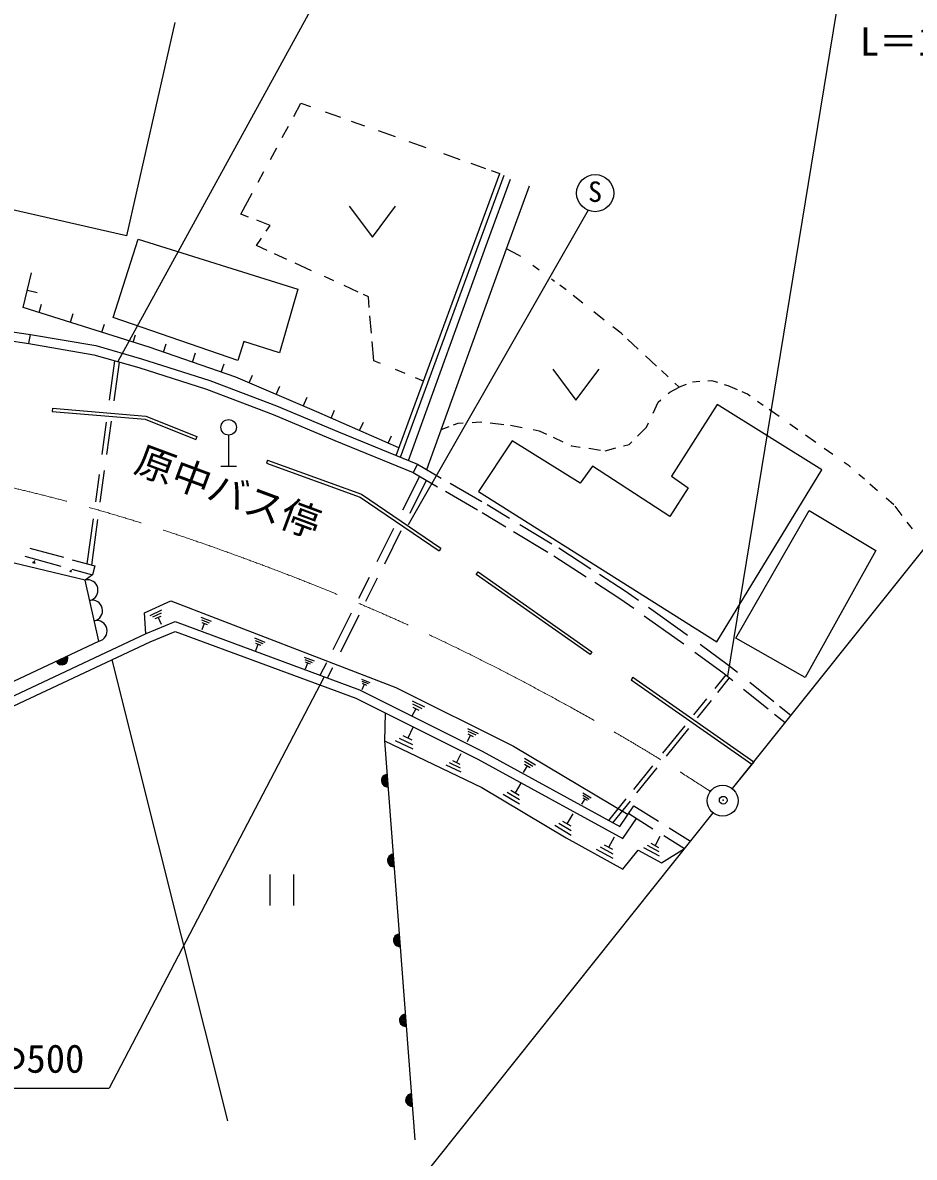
# Model space of a CAD drawing. Units: millimetres, scale not verified. Extents: x 40000 to 680000, y 20000 to 380000.
# Drawn here: x 311750 to 369390, y 242626 to 315950 of the extents above; entities that cross this region are included whole.
import ezdxf
from ezdxf.enums import TextEntityAlignment as Align

# ---------------------------------------------------------------- set-up
doc = ezdxf.new("R2010")
doc.units = ezdxf.units.MM
doc.header["$LTSCALE"] = 1000
doc.header["$PDMODE"] = 32
doc.header["$PDSIZE"] = 500
doc.linetypes.add('CHAIN', pattern=[18.5, 12, -1.5, 3.5, -1.5])
for name, color, linetype, lineweight in [('M-BGD', 7, 'Continuous', 25), ('M-BMK', 2, 'CHAIN', 13), ('M-BMK-SRVR', 3, 'Continuous', 25), ('M-STR-HTXT', 7, 'Continuous', 13), ('M-STR-STR3', 7, 'Continuous', 25), ('M-STR-STRC', 7, 'Continuous', 25)]:
    doc.layers.add(name, color=color, linetype=linetype, lineweight=lineweight)
doc.layers.add('M-OTRS', color=6, linetype='Continuous')
doc.styles.add('ＭＳ ゴシック', font='')
doc.styles.get('ＭＳ ゴシック').set_extended_font_data('MS Gothic')

msp = doc.modelspace()

# ---------------------------------------------------------------- linework, layer by layer
at = {"layer": 'M-BGD'}
for p, q in [((321585, 315966), (318460, 302186)), ((329272, 309894), (329733, 310747)), ((329733, 310747), (330361, 310525)), ((331295, 310195), (332295, 309841)), ((332991, 309595), (333846, 309293)), ((328532, 308526), (328933, 309267)), ((334738, 308978), (335819, 308596)), ((336708, 308282), (337820, 307889)), ((327762, 307102), (328172, 307860)), ((338945, 307491), (340008, 307116)), ((340726, 306862), (341672, 306528)), ((326978, 305651), (327348, 306334)), ((335893, 287980), (342598, 306200)), ((336174, 287877), (342880, 306097)), ((341805, 301785), (343293, 305847)), ((342035, 306399), (342598, 306200)), ((343027, 301341), (344513, 305400)), ((325858, 303578), (326594, 304941)), ((318460, 302186), (310817, 303918)), ((326347, 303390), (325858, 303578)), ((332857, 304085), (334357, 302085)), ((334357, 302085), (335857, 304085)), ((327747, 302852), (326878, 303186)), ((327492, 302470), (327747, 302852)), ((317591, 296890), (319210, 301964)), ((319210, 301964), (329545, 298725)), ((326875, 301544), (327191, 302018)), ((327545, 301237), (326875, 301544)), ((336700, 287650), (341805, 301785)), ((328836, 300646), (328025, 301017)), ((337871, 287066), (343027, 301341)), ((343811, 300928), (343027, 301341)), ((343943, 300831), (343811, 300928)), ((330425, 299919), (329375, 300399)), ((345141, 299952), (344732, 300252)), ((311790, 297550), (312318, 299785)), ((331868, 299258), (331252, 299540)), ((346041, 299292), (345937, 299368)), ((346130, 299227), (346041, 299292)), ((312054, 298668), (312677, 298521)), ((329545, 298725), (328358, 294624)), ((333431, 298542), (332529, 298955)), ((346884, 298675), (346466, 298981)), ((312806, 297230), (312970, 297751)), ((334096, 298238), (333792, 298377)), ((334153, 297554), (334096, 298238)), ((347969, 297819), (347345, 298311)), ((319917, 294990), (311790, 297550)), ((314838, 296590), (315015, 297154)), ((334292, 295893), (334200, 296998)), ((349351, 296729), (348663, 297271)), ((316869, 295950), (317033, 296468)), ((325659, 294111), (317591, 296890)), ((350434, 295875), (349903, 296294)), ((310799, 296016), (312252, 295806)), ((312158, 295213), (312252, 295806)), ((312252, 295806), (316478, 295081)), ((318901, 295310), (319048, 295778)), ((350546, 295772), (350434, 295875)), ((310703, 295424), (312158, 295213)), ((312158, 295213), (316344, 294495)), ((316478, 295081), (319429, 294232)), ((325525, 293040), (319917, 294990)), ((320852, 294665), (321036, 295194)), ((326037, 295352), (325659, 294111)), ((328358, 294624), (326037, 295352)), ((334441, 294104), (334337, 295346)), ((351535, 294856), (350848, 295492)), ((316344, 294495), (319255, 293658)), ((317368, 291560), (317716, 294101)), ((319429, 294232), (323838, 292829)), ((322721, 294015), (322930, 294617)), ((334892, 293920), (334441, 294104)), ((352730, 293750), (352009, 294418)), ((317665, 291519), (318007, 294017)), ((319255, 293658), (323641, 292262)), ((324590, 293365), (324778, 293907)), ((336484, 293269), (335850, 293528)), ((346018, 293556), (347518, 291556)), ((347518, 291556), (349018, 293556)), ((353474, 293061), (353040, 293463)), ((323838, 292829), (328169, 291185)), ((330766, 290805), (325525, 293040)), ((326398, 292667), (326616, 293179)), ((337662, 292788), (337144, 293000)), ((354189, 292400), (353907, 292660)), ((354643, 292569), (354189, 292400)), ((355526, 292754), (355059, 292724)), ((356293, 292805), (356048, 292788)), ((356679, 292688), (356293, 292805)), ((323641, 292262), (327947, 290628)), ((328146, 291922), (328372, 292453)), ((353482, 291982), (353578, 292064)), ((353578, 292064), (354189, 292400)), ((357365, 292481), (357117, 292556)), ((357966, 292215), (357365, 292481)), ((358600, 291935), (358253, 292088)), ((358773, 291812), (358600, 291935)), ((328169, 291185), (332164, 289507)), ((329893, 291177), (330138, 291752)), ((352499, 290716), (352828, 291421)), ((352828, 291421), (353008, 291576)), ((356646, 291272), (353696, 286636)), ((363416, 287058), (356646, 291272)), ((359626, 291212), (359250, 291476)), ((313677, 291029), (313660, 290829)), ((313660, 290829), (319667, 290331)), ((313677, 291029), (319714, 290528)), ((319714, 290528), (323012, 289201)), ((327947, 290628), (331934, 288953)), ((336071, 288465), (330766, 290805)), ((331688, 290399), (331912, 290908)), ((360647, 290492), (360001, 290947)), ((316888, 288054), (317172, 290125)), ((317190, 288051), (317484, 290196)), ((319667, 290331), (322938, 289016)), ((333530, 289586), (333773, 290138)), ((338810, 289666), (339320, 289854)), ((339602, 289959), (339895, 290067)), ((339895, 290067), (340226, 290087)), ((340798, 290122), (341315, 290154)), ((341315, 290154), (341424, 290143)), ((341975, 290085), (342863, 289993)), ((343295, 289948), (344045, 289796)), ((344745, 289654), (345142, 289573)), ((351494, 289230), (352078, 289814)), ((352078, 289814), (352206, 290087)), ((361854, 289641), (361334, 290008)), ((323012, 289201), (322938, 289016)), ((325065, 289300), (325065, 287300)), ((331934, 288953), (336997, 286880)), ((332164, 289507), (337263, 287419)), ((335372, 288773), (335582, 289249)), ((343396, 288928), (341210, 285662)), ((347795, 286188), (343396, 288928)), ((345142, 289573), (345610, 289357)), ((346044, 289157), (346679, 288864)), ((363027, 288815), (362346, 289295)), ((347188, 288629), (347231, 288609)), ((347231, 288609), (347788, 288527)), ((348345, 288444), (349102, 288332)), ((349400, 288288), (350103, 288469)), ((350592, 288596), (350953, 288689)), ((350953, 288689), (351127, 288863)), ((364126, 288040), (363571, 288432)), ((327580, 287682), (327511, 287494)), ((327511, 287494), (333561, 285296)), ((327580, 287682), (333653, 285475)), ((365175, 287301), (364852, 287529)), ((316469, 284996), (316710, 286756)), ((316769, 284972), (317047, 287003)), ((324565, 287300), (325565, 287300)), ((337263, 287419), (336997, 286880)), ((336997, 286880), (338574, 285965)), ((337263, 287419), (338813, 286520)), ((348586, 287295), (347795, 286188)), ((353591, 284028), (348586, 287295)), ((356620, 275942), (363416, 287058)), ((365272, 287217), (365175, 287301)), ((366164, 286440), (365800, 286758)), ((336334, 284459), (337422, 286634)), ((336793, 284260), (337855, 286382)), ((339382, 286190), (341427, 285003)), ((353696, 286636), (354776, 285899)), ((367016, 285699), (366525, 286126)), ((333561, 285296), (338668, 281825)), ((333653, 285475), (338781, 281990)), ((339080, 285671), (341157, 284466)), ((341210, 285662), (356620, 275942)), ((354776, 285899), (353591, 284028)), ((341769, 284805), (343219, 283929)), ((368065, 284785), (367565, 285220)), ((368615, 284094), (368150, 284711)), ((315920, 280980), (316318, 283890)), ((316212, 280900), (316615, 283846)), ((341463, 284288), (342989, 283368)), ((357843, 276182), (362587, 284418)), ((362587, 284418), (366899, 281830)), ((334669, 281131), (335745, 283281)), ((335153, 280980), (336228, 283130)), ((343490, 283065), (345698, 281733)), ((343898, 283519), (345965, 282272)), ((369263, 283233), (368928, 283678)), ((315793, 279931), (306974, 282020)), ((312203, 281998), (314389, 281399)), ((338781, 281990), (338668, 281825)), ((346406, 282006), (348485, 280666)), ((366899, 281830), (362328, 273638)), ((311880, 281464), (314222, 280823)), ((312567, 280997), (312387, 281047)), ((312557, 281037), (312417, 281077)), ((312537, 281077), (312447, 281107)), ((312517, 281197), (312497, 281097)), ((314958, 281243), (316412, 280845)), ((316412, 280845), (316254, 280267)), ((346088, 281497), (348180, 280148)), ((314907, 280447), (314797, 280477)), ((314897, 280477), (314817, 280497)), ((314887, 280497), (314837, 280507)), ((314877, 280567), (314867, 280507)), ((314926, 280630), (316254, 280267)), ((316254, 280267), (315793, 279931)), ((333479, 278750), (334165, 280122)), ((341072, 280298), (341187, 280462)), ((348429, 275118), (341072, 280298)), ((341187, 280462), (348545, 275281)), ((349046, 280304), (350691, 279243)), ((316683, 275985), (315793, 279931)), ((333944, 278563), (334697, 280069)), ((348732, 279792), (350354, 278746)), ((350354, 278746), (351251, 278110)), ((350691, 279243), (351563, 278624)), ((319619, 277810), (321320, 278594)), ((319987, 277647), (320747, 277997)), ((321320, 278594), (335870, 272995)), ((352206, 278168), (354413, 276602)), ((319709, 276464), (319619, 277810)), ((319740, 276479), (321606, 277252)), ((320157, 277547), (320727, 277807)), ((320317, 277437), (320697, 277607)), ((320717, 277067), (320507, 277527)), ((321606, 277252), (333526, 272839)), ((323267, 277527), (323937, 277267)), ((323307, 277367), (323807, 277167)), ((323337, 277197), (323667, 277067)), ((331820, 275433), (333005, 277802)), ((332310, 275295), (333507, 277688)), ((351936, 277623), (354062, 276115)), ((290426, 262726), (319740, 276479)), ((319983, 275930), (321618, 276608)), ((321618, 276608), (333287, 272287)), ((323347, 276727), (323507, 277137)), ((354413, 276602), (354721, 276377)), ((290681, 262182), (319983, 275930)), ((292624, 264691), (316683, 275985)), ((326737, 276187), (327407, 275927)), ((326777, 276027), (327277, 275827)), ((326807, 275857), (327137, 275727)), ((326817, 275387), (326977, 275797)), ((354062, 276115), (354491, 275801)), ((355543, 275777), (357378, 274438)), ((362328, 273638), (357843, 276182)), ((348545, 275281), (348429, 275118)), ((355212, 275276), (357013, 273962)), ((317521, 274775), (324995, 244975)), ((329957, 274947), (330597, 274707)), ((329987, 274797), (330467, 274607)), ((330017, 274637), (330337, 274507)), ((330027, 274187), (330177, 274577)), ((330992, 273777), (331407, 274607)), ((331463, 273602), (331799, 274274)), ((357378, 274438), (357952, 273975)), ((333647, 273527), (334197, 273317)), ((351197, 273655), (351083, 273491)), ((351197, 273655), (359005, 268184)), ((356512, 272922), (357225, 273806)), ((356687, 272661), (357451, 273608)), ((357013, 273962), (357664, 273437)), ((333526, 272839), (341443, 268880)), ((333677, 273397), (334087, 273237)), ((333697, 273257), (333977, 273147)), ((333707, 272867), (333837, 273207)), ((335870, 272995), (343484, 269187)), ((351083, 273491), (358880, 268028)), ((358354, 272881), (359941, 271601)), ((358754, 273329), (360310, 272075)), ((333287, 272287), (341165, 268348)), ((336937, 272127), (337717, 271737)), ((355140, 271219), (355978, 272258)), ((355367, 271022), (356274, 272149)), ((335187, 271338), (335140, 269550)), ((336937, 271157), (337177, 271627)), ((336957, 271927), (337547, 271637)), ((336977, 271717), (337367, 271527)), ((360685, 271772), (361406, 271192)), ((360357, 271266), (361031, 270723)), ((336927, 269577), (336357, 269857)), ((336967, 270397), (336647, 269717)), ((340497, 270347), (341187, 270007)), ((340497, 269487), (340707, 269907)), ((340517, 270167), (341037, 269917)), ((340527, 269987), (340877, 269817)), ((353142, 268740), (354573, 270516)), ((353374, 268549), (354808, 270329)), ((335140, 269550), (341439, 266533)), ((335140, 269550), (337101, 243745)), ((336997, 268997), (335857, 269537)), ((336967, 269287), (336107, 269697)), ((343484, 269187), (350882, 264776)), ((340067, 268707), (339787, 268137)), ((341443, 268880), (350356, 264006)), ((344187, 268417), (344907, 267997)), ((340087, 267517), (339127, 267977)), ((340057, 267767), (339337, 268117)), ((340027, 268017), (339547, 268247)), ((341165, 268348), (350544, 263219)), ((344117, 267487), (344377, 267917)), ((344197, 268227), (344737, 267907)), ((344197, 268027), (344557, 267807)), ((351251, 266394), (352485, 267925)), ((351461, 266176), (352769, 267799)), ((359005, 268184), (357625, 266455)), ((341439, 266533), (346891, 263278)), ((343857, 265727), (343067, 266197)), ((343847, 266017), (343317, 266327)), ((343957, 266797), (343587, 266177)), ((347957, 266177), (348507, 265847)), ((343857, 265437), (342807, 266067)), ((347907, 265457), (348107, 265787)), ((347967, 266027), (348377, 265777)), ((347967, 265867), (348237, 265707)), ((349642, 264397), (350760, 265784)), ((349909, 264250), (351037, 265650)), ((347317, 264817), (346937, 264177)), ((350356, 264006), (351264, 265334)), ((350925, 264838), (352494, 263857)), ((351264, 265334), (352851, 264341)), ((347217, 263427), (346147, 264067)), ((347207, 263727), (346407, 264207)), ((347197, 264017), (346667, 264337)), ((350544, 263219), (351434, 264520)), ((346891, 263278), (350543, 261240)), ((349987, 263307), (349627, 262657)), ((352947, 263357), (352627, 262767)), ((353198, 263417), (354534, 262582)), ((353538, 263912), (354911, 263054)), ((349927, 261927), (348847, 262527)), ((349917, 262217), (349107, 262667)), ((349897, 262507), (349357, 262807)), ((352907, 262087), (351907, 262627)), ((352887, 262357), (352147, 262767)), ((352867, 262627), (352377, 262897)), ((353057, 261663), (354534, 262582)), ((350543, 261240), (351548, 262484)), ((351548, 262484), (353057, 261663)), ((327749, 258892), (327749, 260892)), ((329249, 260892), (329249, 258892))]:
    msp.add_line(p, q, dxfattribs=at)
msp.add_circle((325065, 289800), 500, dxfattribs=at)
for centre, radius, start, end in [((315942, 279273), 674, 282.70711, 102.70711), ((316238, 277958), 674, 282.70711, 102.70711), ((316535, 276643), 674, 282.70711, 102.70711), ((314277, 274856), 400, 205.14787, 25.14787), ((314277, 274856), 400, 205.14787, 25.14787), ((314277, 274856), 350, 205.14787, 25.14787), ((314277, 274856), 300, 205.14787, 25.14787), ((314277, 274856), 250, 205.14787, 25.14787), ((314277, 274856), 200, 205.14787, 25.14787), ((314277, 274856), 150, 205.14787, 25.14787), ((314277, 274856), 100, 205.14787, 25.14787), ((314277, 274856), 50, 205.14787, 25.14787), ((335336, 266970), 400, 94.34548, 274.34548), ((335336, 266970), 400, 94.34548, 274.34548), ((335336, 266970), 350, 94.34548, 274.34548), ((335336, 266970), 300, 94.34548, 274.34548), ((335336, 266970), 250, 94.34548, 274.34548), ((335336, 266970), 200, 94.34548, 274.34548), ((335336, 266970), 150, 94.34548, 274.34548), ((335336, 266970), 100, 94.34548, 274.34548), ((335336, 266970), 50, 94.34548, 274.34548), ((335728, 261809), 400, 94.34548, 274.34548), ((335728, 261809), 400, 94.34548, 274.34548), ((335728, 261809), 350, 94.34548, 274.34548), ((335728, 261809), 300, 94.34548, 274.34548), ((335728, 261809), 250, 94.34548, 274.34548), ((335728, 261809), 200, 94.34548, 274.34548), ((335728, 261809), 150, 94.34548, 274.34548), ((335728, 261809), 100, 94.34548, 274.34548), ((335728, 261809), 50, 94.34548, 274.34548), ((336120, 256647), 400, 94.34548, 274.34548), ((336120, 256647), 400, 94.34548, 274.34548), ((336120, 256647), 350, 94.34548, 274.34548), ((336120, 256647), 300, 94.34548, 274.34548), ((336120, 256647), 250, 94.34548, 274.34548), ((336120, 256647), 200, 94.34548, 274.34548), ((336120, 256647), 150, 94.34548, 274.34548), ((336120, 256647), 100, 94.34548, 274.34548), ((336120, 256647), 50, 94.34548, 274.34548), ((336513, 251486), 400, 94.34548, 274.34548), ((336513, 251486), 400, 94.34548, 274.34548), ((336513, 251486), 350, 94.34548, 274.34548), ((336513, 251486), 300, 94.34548, 274.34548), ((336513, 251486), 250, 94.34548, 274.34548), ((336513, 251486), 200, 94.34548, 274.34548), ((336513, 251486), 150, 94.34548, 274.34548), ((336513, 251486), 100, 94.34548, 274.34548), ((336513, 251486), 50, 94.34548, 274.34548), ((336905, 246325), 400, 94.34548, 274.34548), ((336905, 246325), 400, 94.34548, 274.34548), ((336905, 246325), 350, 94.34548, 274.34548), ((336905, 246325), 300, 94.34548, 274.34548), ((336905, 246325), 250, 94.34548, 274.34548), ((336905, 246325), 200, 94.34548, 274.34548), ((336905, 246325), 150, 94.34548, 274.34548), ((336905, 246325), 100, 94.34548, 274.34548), ((336905, 246325), 50, 94.34548, 274.34548)]:
    msp.add_arc(centre, radius, start, end, dxfattribs=at)
at = {"layer": 'M-BMK'}
msp.add_open_spline([(266045, 289910), (269510, 290046), (272975, 290183), (276439, 290157), (279946, 290131), (283453, 289939), (286952, 289656), (290392, 289378), (293823, 289012), (297237, 288519), (300285, 288078), (303318, 287537), (306339, 286926), (309456, 286295), (312559, 285589), (315622, 284742), (319183, 283756), (322690, 282578), (326160, 281303), (329660, 280016), (333122, 278630), (336516, 277092), (340142, 275449), (343690, 273632), (347175, 271706), (349239, 270565), (351282, 269386), (353283, 268140), (354263, 267529), (355233, 266903), (356203, 266277)], degree=3, knots=[0, 0, 0, 0, 1, 1, 1, 2, 2, 2, 3, 3, 3, 4, 4, 4, 5, 5, 5, 6, 6, 6, 7, 7, 7, 8, 8, 8, 9, 9, 9, 10, 10, 10, 10], dxfattribs=at)
at = {"layer": 'M-BMK-SRVR'}
for p, q in [((375579, 288952), (357625, 266455)), ((356366, 264878), (328100, 229460))]:
    msp.add_line(p, q, dxfattribs=at)
msp.add_circle((356997, 265669), 1000, dxfattribs=at)
at = {"layer": 'M-OTRS'}
msp.add_point((357036, 265702), dxfattribs=at)
at = {"layer": 'M-STR-STR3'}
for p, q in [((338180, 331047), (317897, 294049)), ((364340, 316607), (357317, 273716)), ((331244, 273684), (317347, 247086)), ((296800, 247086), (317347, 247086))]:
    msp.add_line(p, q, dxfattribs=at)
at = {"layer": 'M-STR-STRC'}
msp.add_line((348299, 303827), (336678, 283503), dxfattribs=at)
msp.add_circle((348758, 304936), 1200, dxfattribs=at)

# ---------------------------------------------------------------- texts
at = {"layer": 'M-STR-HTXT', "style": 'ＭＳ ゴシック'}
msp.add_text('原中バス停', height=1833, rotation=339.616, dxfattribs=at).set_placement((318665, 286447), align=Align.BOTTOM_LEFT)
at = {"layer": 'M-STR-STR3', "style": 'ＭＳ ゴシック'}
for s, p in [('L＝11.6', (365865, 313276)), ('ヒューム管Φ500', (297491, 247540))]:
    msp.add_text(s, height=1833, dxfattribs=at).set_placement(p, align=Align.BOTTOM_LEFT)
at = {"layer": 'M-STR-STRC', "style": 'ＭＳ ゴシック'}
msp.add_text('S', height=1320, dxfattribs=at).set_placement((348303, 303971), align=Align.BOTTOM_LEFT)

doc.saveas('drawing.dxf')
